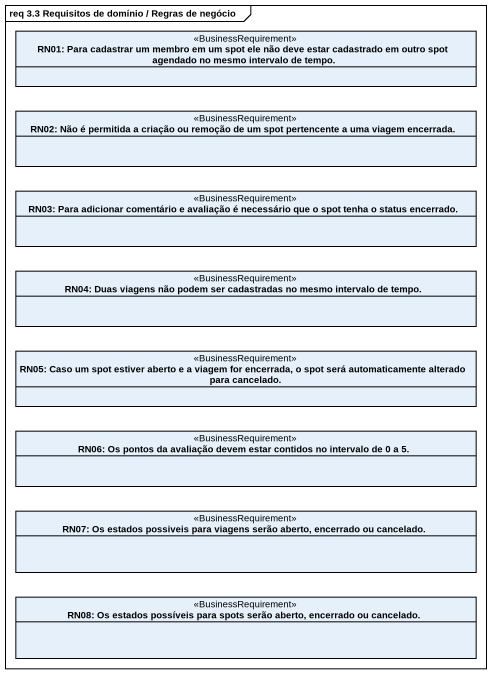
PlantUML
@startuml
mainframe req 3.3 Requisitos de domínio / Regras de negócio
hide circle
hide empty members
class "RN01: Para cadastrar um membro em um spot ele não deve estar cadastrado em outro spot agendado no mesmo intervalo de tempo." as RN01_Para_cadastrar_um <<BusinessRequirement>>
class "RN02: Não é permitida a criação ou remoção de um spot pertencente a uma viagem encerrada." as RN02_Não_é_permitida_a <<BusinessRequirement>>
class "RN03: Para adicionar comentário e avaliação é necessário que o spot tenha o status encerrado." as RN03_Para_adicionar <<BusinessRequirement>>
class "RN04: Duas viagens não podem ser cadastradas no mesmo intervalo de tempo." as RN04_Duas_viagens_não_podem <<BusinessRequirement>>
class "RN05: Caso um spot estiver aberto e a viagem for encerrada, o spot será automaticamente alterado para cancelado." as RN05_Caso_um_spot_estiver <<BusinessRequirement>>
class "RN06: Os pontos da avaliação devem estar contidos no intervalo de 0 a 5." as RN06_Os_pontos_da_avaliação <<BusinessRequirement>>
class "RN07: Os estados possiveis para viagens serão aberto, encerrado ou cancelado." as RN07_Os_estados_possiveis <<BusinessRequirement>>
class "RN08: Os estados possíveis para spots serão aberto, encerrado ou cancelado." as RN08_Os_estados_possíveis <<BusinessRequirement>>
@enduml
